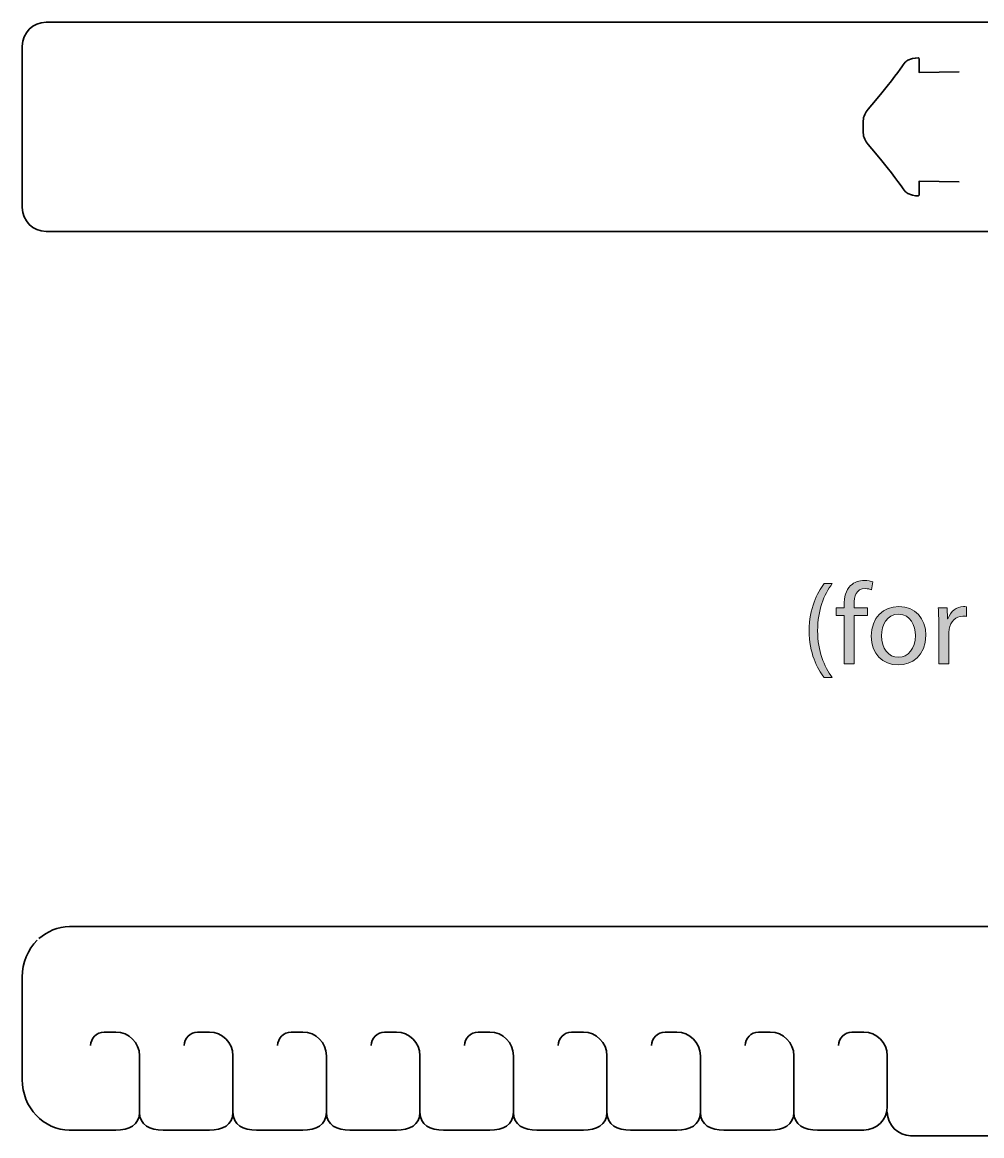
# Model space of a CAD drawing. Header units: inches. Extents: x 17 to 980, y -926 to -230.
# Drawn here: x 143.5 to 264.3, y -871.2 to -730.9 of the extents above; entities that cross this region are included whole.
import ezdxf

# ---------------------------------------------------------------- set-up
doc = ezdxf.new("R2010")
doc.units = ezdxf.units.IN
doc.header["$MEASUREMENT"] = 0
doc.layers.add('Layer 1', color=7, linetype='Continuous')

# ---------------------------------------------------------------- blocks, each defined once
blk = doc.blocks.new('block 6')
at = {"layer": 'Layer 1', "true_color": 0x231f20}
h = blk.add_hatch(color=179, dxfattribs=at)
h.dxf.hatch_style = 2
edge = h.paths.add_edge_path()
edge.add_spline(control_points=[(245.49, -801.61), (244.43, -803.04), (243.65, -804.93), (243.65, -807.56), (243.65, -810.15), (244.45, -812.02), (245.49, -813.47), (245.49, -813.47), (244.48, -813.47), (244.48, -813.47), (243.57, -812.26), (242.58, -810.4), (242.58, -807.56), (242.59, -804.7), (243.57, -802.84), (244.48, -801.61), (244.48, -801.61), (245.49, -801.61), (245.49, -801.61)], knot_values=[0, 0, 0, 0, 1, 1, 1, 2, 2, 2, 3, 3, 3, 4, 4, 4, 5, 5, 5, 6, 6, 6, 6], degree=3, periodic=1)
h = blk.add_hatch(color=179, dxfattribs=at)
h.dxf.hatch_style = 2
edge = h.paths.add_edge_path()
edge.add_spline(control_points=[(246.97, -811.71), (246.97, -811.71), (246.97, -805.64), (246.97, -805.64), (246.97, -805.64), (245.98, -805.64), (245.98, -805.64), (245.98, -805.64), (245.98, -804.67), (245.98, -804.67), (245.98, -804.67), (246.97, -804.67), (246.97, -804.67), (246.97, -804.67), (246.97, -804.33), (246.97, -804.33), (246.97, -803.34), (247.19, -802.44), (247.79, -801.88), (248.27, -801.41), (248.91, -801.22), (249.5, -801.22), (249.95, -801.22), (250.35, -801.32), (250.6, -801.42), (250.6, -801.42), (250.42, -802.41), (250.42, -802.41), (250.23, -802.33), (249.97, -802.25), (249.61, -802.25), (248.51, -802.25), (248.24, -803.21), (248.24, -804.29), (248.24, -804.29), (248.24, -804.67), (248.24, -804.67), (248.24, -804.67), (249.94, -804.67), (249.94, -804.67), (249.94, -804.67), (249.94, -805.64), (249.94, -805.64), (249.94, -805.64), (248.24, -805.64), (248.24, -805.64), (248.24, -805.64), (248.24, -811.71), (248.24, -811.71), (248.24, -811.71), (246.97, -811.71), (246.97, -811.71)], knot_values=[0, 0, 0, 0, 1, 1, 1, 2, 2, 2, 3, 3, 3, 4, 4, 4, 5, 5, 5, 6, 6, 6, 7, 7, 7, 8, 8, 8, 9, 9, 9, 10, 10, 10, 11, 11, 11, 12, 12, 12, 13, 13, 13, 14, 14, 14, 15, 15, 15, 16, 16, 16, 17, 17, 17, 17], degree=3, periodic=1)
h = blk.add_hatch(color=179, dxfattribs=at)
h.dxf.hatch_style = 2
edge = h.paths.add_edge_path()
edge.add_spline(control_points=[(257.27, -808.13), (257.27, -810.74), (255.47, -811.87), (253.77, -811.87), (251.86, -811.87), (250.39, -810.47), (250.39, -808.25), (250.39, -805.89), (251.93, -804.51), (253.88, -804.51), (255.91, -804.51), (257.27, -805.98), (257.27, -808.13)], knot_values=[0, 0, 0, 0, 1, 1, 1, 2, 2, 2, 3, 3, 3, 4, 4, 4, 4], degree=3, periodic=1)
edge = h.paths.add_edge_path()
edge.add_spline(control_points=[(251.69, -808.2), (251.69, -809.75), (252.57, -810.91), (253.83, -810.91), (255.05, -810.91), (255.96, -809.76), (255.96, -808.18), (255.96, -806.98), (255.37, -805.47), (253.86, -805.47), (252.34, -805.47), (251.69, -806.87), (251.69, -808.2)], knot_values=[0, 0, 0, 0, 1, 1, 1, 2, 2, 2, 3, 3, 3, 4, 4, 4, 4], degree=3, periodic=1)
h = blk.add_hatch(color=179, dxfattribs=at)
h.dxf.hatch_style = 2
edge = h.paths.add_edge_path()
edge.add_spline(control_points=[(258.89, -806.87), (258.89, -806.04), (258.88, -805.32), (258.83, -804.67), (258.83, -804.67), (259.95, -804.67), (259.95, -804.67), (259.95, -804.67), (260, -806.05), (260, -806.05), (260, -806.05), (260.05, -806.05), (260.05, -806.05), (260.37, -805.11), (261.15, -804.51), (262, -804.51), (262.15, -804.51), (262.25, -804.52), (262.37, -804.55), (262.37, -804.55), (262.37, -805.76), (262.37, -805.76), (262.24, -805.73), (262.11, -805.72), (261.93, -805.72), (261.03, -805.72), (260.39, -806.4), (260.21, -807.36), (260.19, -807.54), (260.16, -807.74), (260.16, -807.96), (260.16, -807.96), (260.16, -811.71), (260.16, -811.71), (260.16, -811.71), (258.89, -811.71), (258.89, -811.71), (258.89, -811.71), (258.89, -806.87), (258.89, -806.87)], knot_values=[0, 0, 0, 0, 1, 1, 1, 2, 2, 2, 3, 3, 3, 4, 4, 4, 5, 5, 5, 6, 6, 6, 7, 7, 7, 8, 8, 8, 9, 9, 9, 10, 10, 10, 11, 11, 11, 12, 12, 12, 13, 13, 13, 13], degree=3, periodic=1)
at = {"layer": 'Layer 1', "lineweight": 0}
for points, knots in [([(245.49, -801.61), (244.43, -803.04), (243.65, -804.93), (243.65, -807.56), (243.65, -810.15), (244.45, -812.02), (245.49, -813.47), (245.49, -813.47), (244.48, -813.47), (244.48, -813.47), (243.57, -812.26), (242.58, -810.4), (242.58, -807.56), (242.59, -804.7), (243.57, -802.84), (244.48, -801.61), (244.48, -801.61), (245.49, -801.61), (245.49, -801.61)], [0, 0, 0, 0, 1, 1, 1, 2, 2, 2, 3, 3, 3, 4, 4, 4, 5, 5, 5, 6, 6, 6, 6]), ([(246.97, -811.71), (246.97, -811.71), (246.97, -805.64), (246.97, -805.64), (246.97, -805.64), (245.98, -805.64), (245.98, -805.64), (245.98, -805.64), (245.98, -804.67), (245.98, -804.67), (245.98, -804.67), (246.97, -804.67), (246.97, -804.67), (246.97, -804.67), (246.97, -804.33), (246.97, -804.33), (246.97, -803.34), (247.19, -802.44), (247.79, -801.88), (248.27, -801.41), (248.91, -801.22), (249.5, -801.22), (249.95, -801.22), (250.35, -801.32), (250.6, -801.42), (250.6, -801.42), (250.42, -802.41), (250.42, -802.41), (250.23, -802.33), (249.97, -802.25), (249.61, -802.25), (248.51, -802.25), (248.24, -803.21), (248.24, -804.29), (248.24, -804.29), (248.24, -804.67), (248.24, -804.67), (248.24, -804.67), (249.94, -804.67), (249.94, -804.67), (249.94, -804.67), (249.94, -805.64), (249.94, -805.64), (249.94, -805.64), (248.24, -805.64), (248.24, -805.64), (248.24, -805.64), (248.24, -811.71), (248.24, -811.71), (248.24, -811.71), (246.97, -811.71), (246.97, -811.71)], [0, 0, 0, 0, 1, 1, 1, 2, 2, 2, 3, 3, 3, 4, 4, 4, 5, 5, 5, 6, 6, 6, 7, 7, 7, 8, 8, 8, 9, 9, 9, 10, 10, 10, 11, 11, 11, 12, 12, 12, 13, 13, 13, 14, 14, 14, 15, 15, 15, 16, 16, 16, 17, 17, 17, 17]), ([(257.27, -808.13), (257.27, -810.74), (255.47, -811.87), (253.77, -811.87), (251.86, -811.87), (250.39, -810.47), (250.39, -808.25), (250.39, -805.89), (251.93, -804.51), (253.88, -804.51), (255.91, -804.51), (257.27, -805.98), (257.27, -808.13)], [0, 0, 0, 0, 1, 1, 1, 2, 2, 2, 3, 3, 3, 4, 4, 4, 4]), ([(258.89, -806.87), (258.89, -806.04), (258.88, -805.32), (258.83, -804.67), (258.83, -804.67), (259.95, -804.67), (259.95, -804.67), (259.95, -804.67), (260, -806.05), (260, -806.05), (260, -806.05), (260.05, -806.05), (260.05, -806.05), (260.37, -805.11), (261.15, -804.51), (262, -804.51), (262.15, -804.51), (262.25, -804.52), (262.37, -804.55), (262.37, -804.55), (262.37, -805.76), (262.37, -805.76), (262.24, -805.73), (262.11, -805.72), (261.93, -805.72), (261.03, -805.72), (260.39, -806.4), (260.21, -807.36), (260.19, -807.54), (260.16, -807.74), (260.16, -807.96), (260.16, -807.96), (260.16, -811.71), (260.16, -811.71), (260.16, -811.71), (258.89, -811.71), (258.89, -811.71), (258.89, -811.71), (258.89, -806.87), (258.89, -806.87)], [0, 0, 0, 0, 1, 1, 1, 2, 2, 2, 3, 3, 3, 4, 4, 4, 5, 5, 5, 6, 6, 6, 7, 7, 7, 8, 8, 8, 9, 9, 9, 10, 10, 10, 11, 11, 11, 12, 12, 12, 13, 13, 13, 13]), ([(251.69, -808.2), (251.69, -809.75), (252.57, -810.91), (253.83, -810.91), (255.05, -810.91), (255.96, -809.76), (255.96, -808.18), (255.96, -806.98), (255.37, -805.47), (253.86, -805.47), (252.34, -805.47), (251.69, -806.87), (251.69, -808.2)], [0, 0, 0, 0, 1, 1, 1, 2, 2, 2, 3, 3, 3, 4, 4, 4, 4])]:
    blk.add_open_spline(points, degree=3, knots=knots, dxfattribs=at)

msp = doc.modelspace()

# ---------------------------------------------------------------- linework, layer by layer
at = {"layer": 'Layer 1', "color": 179, "lineweight": 35, "true_color": 0x231f20}
for points, knots in [([(568.77, -757.26), (568.77, -757.26), (146.51, -757.26), (146.51, -757.26), (144.86, -757.26), (143.51, -755.92), (143.51, -754.26), (143.51, -754.26), (143.51, -733.91), (143.51, -733.91), (143.51, -732.25), (144.86, -730.91), (146.51, -730.91), (146.51, -730.91), (568.77, -730.91), (568.77, -730.91), (570.42, -730.91), (571.77, -732.25), (571.77, -733.91), (571.77, -733.91), (571.77, -754.26), (571.77, -754.26), (571.77, -755.92), (570.42, -757.26), (568.77, -757.26)], [0, 0, 0, 0, 1, 1, 1, 2, 2, 2, 3, 3, 3, 4, 4, 4, 5, 5, 5, 6, 6, 6, 7, 7, 7, 8, 8, 8, 8]), ([(261.47, -737.15), (261.47, -737.15), (256.44, -737.25), (256.44, -737.25), (256.44, -737.25), (256.44, -735.49), (256.44, -735.49), (256.44, -735.27), (255.52, -735.48), (255.32, -735.56), (254.22, -736.02), (255.32, -735.56), (250.02, -741.86), (249.66, -742.28), (249.39, -742.76), (249.39, -743.32), (249.39, -743.32), (249.39, -744.85), (249.39, -744.85), (249.39, -745.41), (249.66, -745.89), (250.02, -746.31), (255.32, -752.61), (254.22, -752.15), (255.32, -752.61), (255.52, -752.69), (256.44, -752.9), (256.44, -752.68), (256.44, -752.68), (256.44, -750.92), (256.44, -750.92), (256.44, -750.92), (261.47, -751.02), (261.47, -751.02)], [0, 0, 0, 0, 1, 1, 1, 2, 2, 2, 3, 3, 3, 4, 4, 4, 5, 5, 5, 6, 6, 6, 7, 7, 7, 8, 8, 8, 9, 9, 9, 10, 10, 10, 11, 11, 11, 11]), ([(728.67, -847.8), (728.67, -846.16), (727.35, -844.83), (725.71, -844.83), (725.71, -844.83), (149.46, -844.83), (149.46, -844.83), (148.02, -844.83), (146.63, -845.44), (145.6, -846.35)], [0, 0, 0, 0, 1, 1, 1, 2, 2, 2, 3, 3, 3, 3]), ([(152.12, -859.82), (152.12, -858.89), (152.88, -858.12), (153.82, -858.12), (153.82, -858.12), (155.3, -858.12), (155.3, -858.12), (156.94, -858.12), (158.27, -859.45), (158.27, -861.09), (158.27, -861.09), (158.27, -868.21), (158.27, -868.21), (158.27, -869.85), (156.94, -870.47), (155.3, -870.47), (155.3, -870.47), (155.17, -870.47), (155.17, -870.47), (155.17, -870.47), (149.46, -870.47), (149.46, -870.47), (149.46, -870.47), (149.42, -870.46), (149.42, -870.46), (149.42, -870.46), (149.46, -870.46), (149.46, -870.46), (146.18, -870.46), (143.51, -867.62), (143.51, -864.11), (143.51, -864.11), (143.51, -851.18), (143.51, -851.18), (143.51, -849.36), (144.24, -847.72), (145.39, -846.56)], [0, 0, 0, 0, 1, 1, 1, 2, 2, 2, 3, 3, 3, 4, 4, 4, 5, 5, 5, 6, 6, 6, 7, 7, 7, 8, 8, 8, 9, 9, 9, 10, 10, 10, 11, 11, 11, 12, 12, 12, 12]), ([(163.89, -859.82), (163.89, -858.89), (164.65, -858.12), (165.59, -858.12), (165.59, -858.12), (167.07, -858.12), (167.07, -858.12), (168.71, -858.12), (170.04, -859.45), (170.04, -861.09), (170.04, -861.09), (170.04, -868.21), (170.04, -868.21), (170.04, -869.85), (168.71, -870.47), (167.07, -870.47), (167.07, -870.47), (166.94, -870.47), (166.94, -870.47), (166.94, -870.47), (167.07, -870.47), (167.07, -870.47), (167.07, -870.47), (161.23, -870.47), (161.23, -870.47), (159.59, -870.47), (158.27, -869.85), (158.27, -868.21)], [0, 0, 0, 0, 1, 1, 1, 2, 2, 2, 3, 3, 3, 4, 4, 4, 5, 5, 5, 6, 6, 6, 7, 7, 7, 8, 8, 8, 9, 9, 9, 9]), ([(175.66, -859.82), (175.66, -858.89), (176.42, -858.12), (177.36, -858.12), (177.36, -858.12), (178.84, -858.12), (178.84, -858.12), (180.48, -858.12), (181.8, -859.45), (181.8, -861.09), (181.8, -861.09), (181.8, -868.21), (181.8, -868.21), (181.8, -869.85), (180.48, -870.47), (178.84, -870.47), (178.84, -870.47), (178.71, -870.47), (178.71, -870.47), (178.71, -870.47), (178.84, -870.47), (178.84, -870.47), (178.84, -870.47), (173, -870.47), (173, -870.47), (171.36, -870.47), (170.04, -869.85), (170.04, -868.21)], [0, 0, 0, 0, 1, 1, 1, 2, 2, 2, 3, 3, 3, 4, 4, 4, 5, 5, 5, 6, 6, 6, 7, 7, 7, 8, 8, 8, 9, 9, 9, 9]), ([(187.43, -859.82), (187.43, -858.89), (188.19, -858.12), (189.13, -858.12), (189.13, -858.12), (190.61, -858.12), (190.61, -858.12), (192.25, -858.12), (193.57, -859.45), (193.57, -861.09), (193.57, -861.09), (193.57, -868.21), (193.57, -868.21), (193.57, -869.85), (192.25, -870.47), (190.61, -870.47), (190.61, -870.47), (190.48, -870.47), (190.48, -870.47), (190.48, -870.47), (190.61, -870.47), (190.61, -870.47), (190.61, -870.47), (184.77, -870.47), (184.77, -870.47), (183.13, -870.47), (181.8, -869.85), (181.8, -868.21)], [0, 0, 0, 0, 1, 1, 1, 2, 2, 2, 3, 3, 3, 4, 4, 4, 5, 5, 5, 6, 6, 6, 7, 7, 7, 8, 8, 8, 9, 9, 9, 9]), ([(199.2, -859.82), (199.2, -858.89), (199.96, -858.12), (200.9, -858.12), (200.9, -858.12), (202.38, -858.12), (202.38, -858.12), (204.02, -858.12), (205.34, -859.45), (205.34, -861.09), (205.34, -861.09), (205.34, -868.21), (205.34, -868.21), (205.34, -869.85), (204.02, -870.47), (202.38, -870.47), (202.38, -870.47), (202.25, -870.47), (202.25, -870.47), (202.25, -870.47), (202.38, -870.47), (202.38, -870.47), (202.38, -870.47), (196.54, -870.47), (196.54, -870.47), (194.9, -870.47), (193.57, -869.85), (193.57, -868.21)], [0, 0, 0, 0, 1, 1, 1, 2, 2, 2, 3, 3, 3, 4, 4, 4, 5, 5, 5, 6, 6, 6, 7, 7, 7, 8, 8, 8, 9, 9, 9, 9]), ([(210.97, -859.82), (210.97, -858.89), (211.73, -858.12), (212.66, -858.12), (212.66, -858.12), (214.15, -858.12), (214.15, -858.12), (215.79, -858.12), (217.11, -859.45), (217.11, -861.09), (217.11, -861.09), (217.11, -868.21), (217.11, -868.21), (217.11, -869.85), (215.79, -870.47), (214.15, -870.47), (214.15, -870.47), (214.02, -870.47), (214.02, -870.47), (214.02, -870.47), (214.15, -870.47), (214.15, -870.47), (214.15, -870.47), (208.31, -870.47), (208.31, -870.47), (206.67, -870.47), (205.34, -869.85), (205.34, -868.21)], [0, 0, 0, 0, 1, 1, 1, 2, 2, 2, 3, 3, 3, 4, 4, 4, 5, 5, 5, 6, 6, 6, 7, 7, 7, 8, 8, 8, 9, 9, 9, 9]), ([(222.74, -859.82), (222.74, -858.89), (223.5, -858.12), (224.43, -858.12), (224.43, -858.12), (225.92, -858.12), (225.92, -858.12), (227.55, -858.12), (228.88, -859.45), (228.88, -861.09), (228.88, -861.09), (228.88, -868.21), (228.88, -868.21), (228.88, -869.85), (227.55, -870.47), (225.92, -870.47), (225.92, -870.47), (225.79, -870.47), (225.79, -870.47), (225.79, -870.47), (225.92, -870.47), (225.92, -870.47), (225.92, -870.47), (220.08, -870.47), (220.08, -870.47), (218.44, -870.47), (217.11, -869.85), (217.11, -868.21)], [0, 0, 0, 0, 1, 1, 1, 2, 2, 2, 3, 3, 3, 4, 4, 4, 5, 5, 5, 6, 6, 6, 7, 7, 7, 8, 8, 8, 9, 9, 9, 9]), ([(234.51, -859.82), (234.51, -858.89), (235.27, -858.12), (236.2, -858.12), (236.2, -858.12), (237.69, -858.12), (237.69, -858.12), (239.32, -858.12), (240.65, -859.45), (240.65, -861.09), (240.65, -861.09), (240.65, -868.21), (240.65, -868.21), (240.65, -869.85), (239.32, -870.47), (237.69, -870.47), (237.69, -870.47), (237.56, -870.47), (237.56, -870.47), (237.56, -870.47), (237.69, -870.47), (237.69, -870.47), (237.69, -870.47), (231.85, -870.47), (231.85, -870.47), (230.21, -870.47), (228.88, -869.85), (228.88, -868.21)], [0, 0, 0, 0, 1, 1, 1, 2, 2, 2, 3, 3, 3, 4, 4, 4, 5, 5, 5, 6, 6, 6, 7, 7, 7, 8, 8, 8, 9, 9, 9, 9]), ([(246.28, -859.82), (246.28, -858.89), (247.04, -858.12), (247.97, -858.12), (247.97, -858.12), (249.46, -858.12), (249.46, -858.12), (251.09, -858.12), (252.42, -859.45), (252.42, -861.09), (252.42, -861.09), (252.42, -867.5), (252.42, -867.5), (252.42, -869.14), (251.09, -870.47), (249.46, -870.47), (249.46, -870.47), (249.33, -870.47), (249.33, -870.47), (249.33, -870.47), (249.46, -870.47), (249.46, -870.47), (249.46, -870.47), (243.62, -870.47), (243.62, -870.47), (241.98, -870.47), (240.65, -869.85), (240.65, -868.21)], [0, 0, 0, 0, 1, 1, 1, 2, 2, 2, 3, 3, 3, 4, 4, 4, 5, 5, 5, 6, 6, 6, 7, 7, 7, 8, 8, 8, 9, 9, 9, 9]), ([(255.35, -871.17), (255.35, -871.17), (255.39, -871.17), (255.39, -871.17), (253.75, -871.17), (252.42, -869.84), (252.42, -868.2)], [0, 0, 0, 0, 1, 1, 1, 2, 2, 2, 2]), ([(255.35, -871.17), (255.35, -871.17), (831.63, -871.17), (831.63, -871.17), (833.07, -871.17), (834.46, -870.55), (835.49, -869.65)], [0, 0, 0, 0, 1, 1, 1, 2, 2, 2, 2])]:
    msp.add_open_spline(points, degree=3, knots=knots, dxfattribs=at)

# ---------------------------------------------------------------- block references
at = {"layer": 'Layer 1'}
msp.add_blockref('block 6', (0, 0), dxfattribs=at)

doc.saveas('drawing.dxf')
